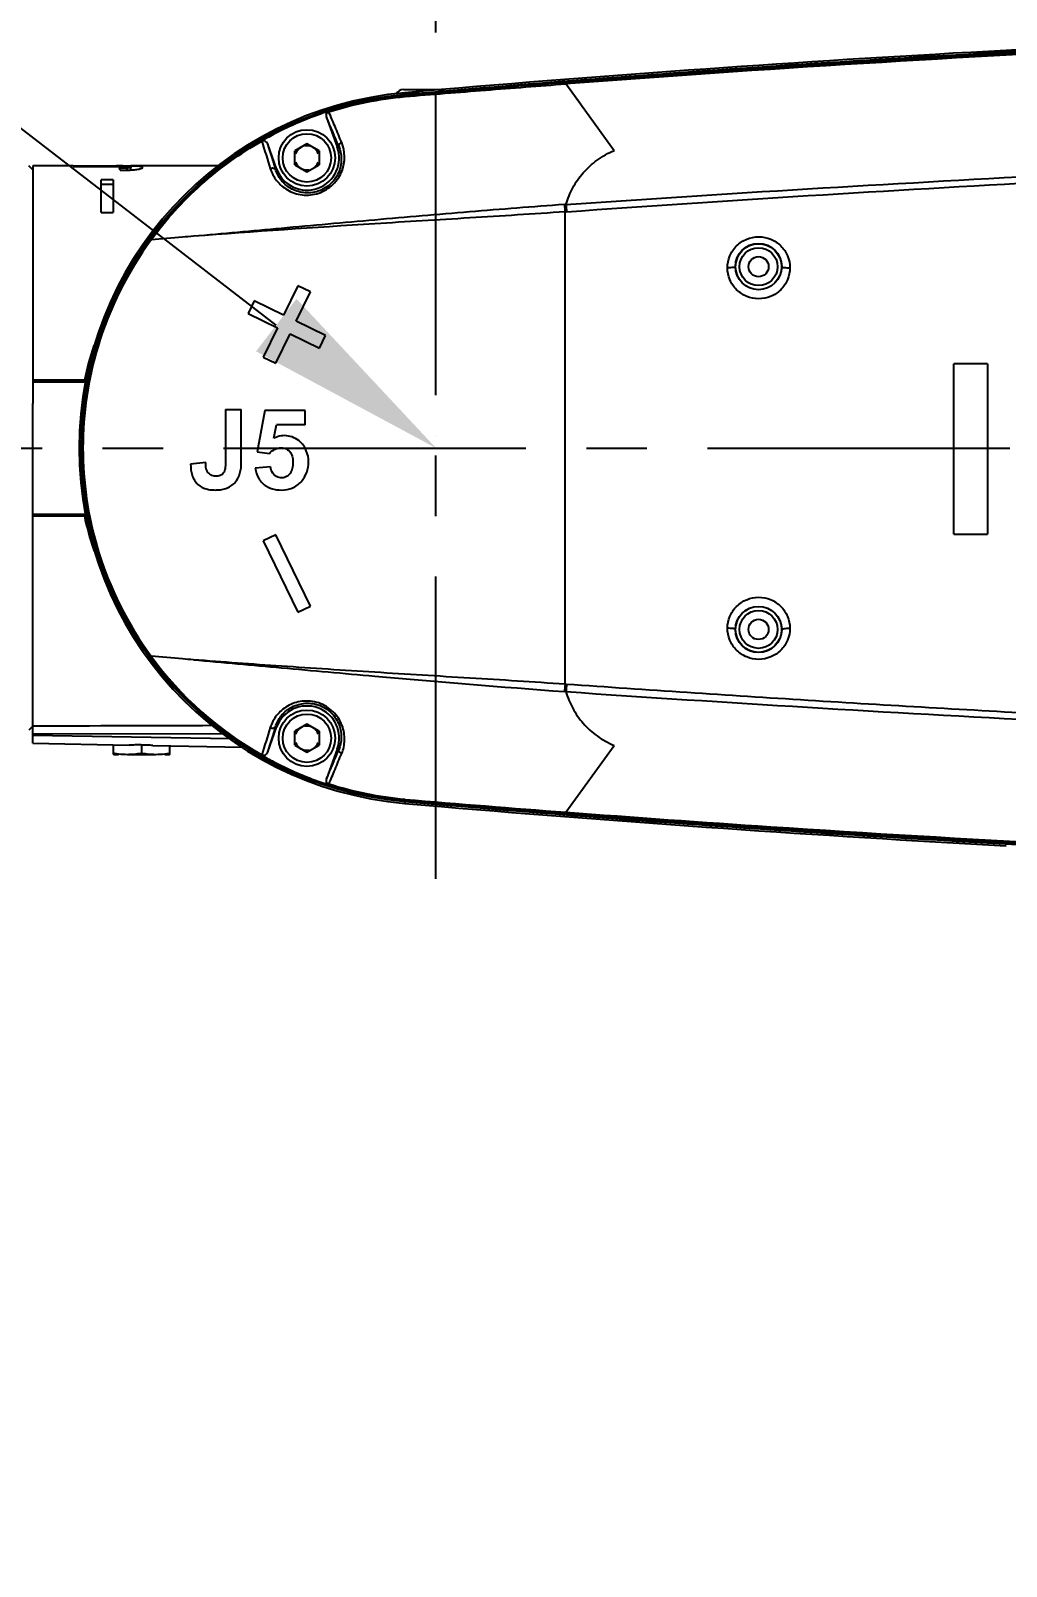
# Model space of a CAD drawing. Header units: millimetres. Extents: x 5828 to 6704, y 123 to 421.
# Drawn here: x 6548.64 to 6554.69, y 358.02 to 367.54 of the extents above; entities that cross this region are included whole.
import ezdxf
from ezdxf import colors
from ezdxf.entities.mleader import LeaderData, LeaderLine
from ezdxf.math import Vec2, Vec3

# ---------------------------------------------------------------- set-up
doc = ezdxf.new("R2010")
doc.units = ezdxf.units.MM
doc.linetypes.add('CENTER', pattern=[0.6, 0.375, -0.075, 0.075, -0.075])
for name, color, linetype in [('中心线', 7, 'Continuous'), ('外形图', 7, 'Continuous'), ('多重引线', 7, 'Continuous'), ('尺寸标注', 7, 'Continuous'), ('运动范围', 7, 'Continuous')]:
    doc.layers.add(name, color=color, linetype=linetype)
doc.styles.add('微软雅黑', font='msyh.ttc', dxfattribs={"height": 1.5})
doc.dimstyles.new('尺寸标注_1_20比例', dxfattribs={"dimtxt": 1.5, "dimasz": 1.25, "dimexe": 0.5, "dimexo": 0.4, "dimgap": 0.5, "dimtad": 1, "dimdec": 1, "dimlfac": 20, "dimdsep": 46, "dimtxsty": '微软雅黑', "dimcen": 0.09, "dimadec": 0, "dimazin": 0, "dimtp": 0.01, "dimtm": 0.01, "dimtfac": 1, "dimtdec": 1, "dimtofl": 0, "dimtmove": 0, "dimatfit": 3, "dimfxl": 1, "dimtolj": 1, "dimarcsym": 0})

# ---------------------------------------------------------------- blocks, each defined once
blk = doc.blocks.new('*D807')
at = {"layer": 'Defpoints', "color": 0}
for p in [(6551.1526, 391.6694), (6551.1526, 367.7829), (6547.1526, 364.9526)]:
    blk.add_point(p, dxfattribs=at)
at = {"layer": '尺寸标注', "color": 0, "lineweight": -2}
for p, q in [((6547.1526, 365.3526), (6547.1526, 392.1694)), ((6551.1526, 368.1829), (6551.1526, 392.1694)), ((6548.4026, 391.6694), (6549.9026, 391.6694))]:
    blk.add_line(p, q, dxfattribs=at)
at = {"layer": '尺寸标注', "color": 0}
for points in [[(6548.4026, 391.8777), (6548.4026, 391.461), (6547.1526, 391.6694)], [(6549.9026, 391.461), (6549.9026, 391.8777), (6551.1526, 391.6694)]]:
    blk.add_solid(points, dxfattribs=at)
at = {"layer": '尺寸标注', "color": 0, "insert": (6549.1526, 392.9446), "char_height": 1.5, "attachment_point": 5, "style": '微软雅黑'}
blk.add_mtext('\\A1;80', dxfattribs=at)
blk = doc.blocks.new('*D813')
at = {"layer": 'Defpoints', "color": 0}
for p in [(6512.9227, 388.7802), (6576.9026, 388.7802), (6574.4967, 314.9526)]:
    blk.add_point(p, dxfattribs=at)
at = {"layer": '尺寸标注', "color": 0, "lineweight": -2}
for p, q in [((6576.5026, 388.7802), (6512.4227, 388.7802)), ((6512.9227, 316.2026), (6512.9227, 387.5302)), ((6574.0967, 314.9526), (6512.4227, 314.9526))]:
    blk.add_line(p, q, dxfattribs=at)
at = {"layer": '尺寸标注', "color": 0}
for points in [[(6513.1311, 387.5302), (6512.7144, 387.5302), (6512.9227, 388.7802)], [(6512.7144, 316.2026), (6513.1311, 316.2026), (6512.9227, 314.9526)]]:
    blk.add_solid(points, dxfattribs=at)
at = {"layer": '尺寸标注', "color": 0, "insert": (6511.6437, 357.2687), "char_height": 1.5, "attachment_point": 5, "rotation": 90, "style": '微软雅黑'}
blk.add_mtext('\\A1;1476.6', dxfattribs=at)
blk = doc.blocks.new('*D815')
at = {"layer": 'Defpoints', "color": 0}
for p in [(6576.9026, 388.7802), (6505.2159, 289.3261), (6557.1036, 289.3261)]:
    blk.add_point(p, dxfattribs=at)
at = {"layer": '尺寸标注', "color": 0, "lineweight": -2}
for p, q in [((6576.5026, 388.7802), (6504.7159, 388.7802)), ((6505.2159, 387.5302), (6505.2159, 290.5761)), ((6556.7036, 289.3261), (6504.7159, 289.3261))]:
    blk.add_line(p, q, dxfattribs=at)
at = {"layer": '尺寸标注', "color": 0}
for points in [[(6505.4242, 387.5302), (6505.0076, 387.5302), (6505.2159, 388.7802)], [(6505.0076, 290.5761), (6505.4242, 290.5761), (6505.2159, 289.3261)]]:
    blk.add_solid(points, dxfattribs=at)
at = {"layer": '尺寸标注', "color": 0, "insert": (6503.9368, 339.3991), "char_height": 1.5, "attachment_point": 5, "rotation": 90, "style": '微软雅黑'}
blk.add_mtext('\\A1;1989.1', dxfattribs=at)

msp = doc.modelspace()

# ---------------------------------------------------------------- linework, layer by layer
at = {"layer": '中心线', "linetype": 'CENTER', "ltscale": 5}
for p, q in [((6551.1526, 362.2807), (6551.1526, 367.7829)), ((6546.8355, 364.9526), (6582.3651, 364.9526))]:
    msp.add_line(p, q, dxfattribs=at)
at = {"layer": '外形图', "color": 7, "linetype": 'Continuous'}
for p, q in [((6554.8203, 367.4268), (6554.6882, 367.4194)), ((6554.7284, 367.4216), (6554.6882, 367.4194)), ((6554.6882, 367.4194), (6554.6882, 367.4193)), ((6552.2575, 366.7968), (6551.9581, 367.2116)), ((6552.051, 367.0829), (6551.9581, 367.2116)), ((6550.9517, 367.1776), (6551.2047, 367.1776)), ((6551.1858, 367.1762), (6550.9597, 367.1567)), ((6550.9597, 367.1567), (6550.9608, 367.1451)), ((6550.9608, 367.144), (6550.9613, 367.1386)), ((6551.1517, 367.1733), (6551.1517, 367.1776)), ((6551.1534, 367.1735), (6551.1534, 367.1776)), ((6550.4739, 367.0041), (6550.5405, 366.821)), ((6550.1646, 366.6842), (6550.1091, 366.8369)), ((6550.3526, 366.8392), (6550.2776, 366.7959)), ((6550.4276, 366.7959), (6550.3526, 366.8392)), ((6550.2776, 366.7093), (6550.2776, 366.7959)), ((6550.4276, 366.7959), (6550.4276, 366.7093)), ((6550.5405, 366.821), (6550.5496, 366.8244)), ((6548.6526, 366.6776), (6548.6276, 366.7026)), ((6548.6526, 366.7026), (6548.6526, 365.2293)), ((6548.9031, 366.7026), (6548.6526, 366.7026)), ((6548.9031, 366.6984), (6548.9031, 366.7023)), ((6548.9031, 366.7023), (6549.1705, 366.7023)), ((6548.9031, 366.6984), (6549.1766, 366.6984)), ((6549.1705, 366.6984), (6549.1705, 366.7023)), ((6549.1766, 366.7023), (6549.1705, 366.7023)), ((6549.2382, 366.6763), (6549.2381, 366.6893)), ((6549.2516, 366.702), (6549.2442, 366.7021)), ((6549.2515, 366.6975), (6549.2516, 366.702)), ((6549.8078, 366.7026), (6549.2606, 366.7026)), ((6549.2609, 366.6775), (6549.2606, 366.6941)), ((6550.1573, 366.6816), (6550.1646, 366.6842)), ((6550.2776, 366.7093), (6550.3526, 366.666)), ((6550.3526, 366.666), (6550.4276, 366.7093)), ((6549.0776, 366.4132), (6549.0776, 366.6169)), ((6549.1521, 366.6169), (6549.0776, 366.6169)), ((6549.078, 366.5905), (6549.1516, 366.5905)), ((6549.1521, 366.6169), (6549.1521, 366.4132)), ((6549.0776, 366.4132), (6549.1521, 366.4132)), ((6551.9526, 363.4874), (6551.9526, 366.4182)), ((6550.2965, 365.9588), (6550.2078, 365.7769)), ((6550.2857, 365.7389), (6550.3745, 365.9208)), ((6550.3745, 365.9208), (6550.2965, 365.9588)), ((6550.0258, 365.8656), (6549.9878, 365.7877)), ((6549.9878, 365.7877), (6550.1697, 365.6989)), ((6550.2078, 365.7769), (6550.0258, 365.8656)), ((6550.1697, 365.6989), (6550.081, 365.517)), ((6550.4677, 365.6501), (6550.2857, 365.7389)), ((6550.159, 365.479), (6550.2477, 365.6609)), ((6550.2477, 365.6609), (6550.4297, 365.5722)), ((6550.4297, 365.5722), (6550.4677, 365.6501)), ((6550.081, 365.517), (6550.159, 365.479)), ((6554.3627, 364.4193), (6554.3627, 365.4742)), ((6554.5709, 365.4742), (6554.3627, 365.4742)), ((6554.5709, 365.4742), (6554.5709, 364.4193)), ((6548.9726, 365.3739), (6548.6526, 365.3739)), ((6548.9726, 365.3619), (6548.6526, 365.3619)), ((6548.9726, 365.3619), (6548.9726, 365.3739)), ((6548.6526, 364.676), (6548.6526, 365.2293)), ((6549.8468, 365.1923), (6549.8468, 364.9526)), ((6549.8468, 365.1923), (6549.9457, 365.1923)), ((6549.9457, 364.9526), (6549.9457, 365.1923)), ((6550.0915, 365.1856), (6550.0476, 364.9526)), ((6550.3408, 365.1856), (6550.0915, 365.1856)), ((6550.3408, 365.0974), (6550.3408, 365.1856)), ((6550.1483, 365.0139), (6550.163, 365.0974)), ((6550.3408, 365.0974), (6550.163, 365.0974)), ((6549.8468, 364.9526), (6549.8468, 364.8748)), ((6549.9457, 364.8811), (6549.9457, 364.9526)), ((6550.0476, 364.9526), (6550.0433, 364.9298)), ((6550.0433, 364.9298), (6550.1198, 364.9187)), ((6550.3596, 364.9019), (6550.3418, 364.9526)), ((6549.7247, 364.8634), (6549.6312, 364.8526)), ((6549.8473, 364.8748), (6549.8468, 364.8748)), ((6550.1258, 364.8369), (6550.0319, 364.8271)), ((6548.6526, 363.1209), (6548.6526, 364.676)), ((6548.6526, 364.5434), (6548.9726, 364.5434)), ((6548.6526, 364.5313), (6548.9726, 364.5313)), ((6548.9726, 364.5313), (6548.9726, 364.5434)), ((6550.159, 364.4141), (6550.081, 364.3761)), ((6550.081, 364.3761), (6550.2965, 363.9342)), ((6550.3745, 363.9722), (6550.159, 364.4141)), ((6554.3627, 364.4193), (6554.5709, 364.4193)), ((6550.2965, 363.9342), (6550.3745, 363.9722)), ((6548.6526, 363.2276), (6548.6276, 363.2026)), ((6550.1091, 363.0684), (6550.1646, 363.221)), ((6550.1646, 363.221), (6550.1573, 363.2237)), ((6550.3526, 363.2392), (6550.2776, 363.1959)), ((6550.4276, 363.1959), (6550.3526, 363.2392)), ((6548.6526, 363.1789), (6549.8346, 363.1825)), ((6549.8758, 363.1486), (6548.6526, 363.17)), ((6548.6526, 363.1209), (6549.2498, 363.1104)), ((6550.2776, 363.1093), (6550.2776, 363.1959)), ((6550.4276, 363.1959), (6550.4276, 363.1093)), ((6549.1526, 363.0533), (6549.1526, 363.1121)), ((6549.1552, 363.0526), (6549.184, 363.0526)), ((6549.2401, 363.0526), (6549.4151, 363.0526)), ((6549.3266, 363.0597), (6549.3276, 363.0599)), ((6549.3266, 363.0598), (6549.3276, 363.0599)), ((6549.3276, 363.1103), (6549.3276, 363.0599)), ((6549.3276, 363.0599), (6549.3285, 363.0598)), ((6549.3276, 363.0599), (6549.3285, 363.0597)), ((6549.3981, 363.1078), (6549.9542, 363.0981)), ((6549.4712, 363.0526), (6549.5, 363.0526)), ((6549.5026, 363.0533), (6549.5026, 363.106)), ((6550.2776, 363.1093), (6550.3526, 363.066)), ((6550.3526, 363.066), (6550.4276, 363.1093)), ((6550.5405, 363.0842), (6550.4739, 362.9012)), ((6550.5496, 363.0809), (6550.5405, 363.0842)), ((6551.9581, 362.6937), (6552.2575, 363.1084)), ((6550.9597, 362.7485), (6550.9608, 362.7602)), ((6550.9597, 362.7486), (6551.1858, 362.729)), ((6550.9608, 362.7613), (6550.9613, 362.7666))]:
    msp.add_line(p, q, dxfattribs=at)
for centre, radius in [((6550.3526, 366.7526), 0.175), ((6550.3526, 366.7526), 0.15), ((6553.1525, 366.0782), 0.1436), ((6553.1526, 366.0776), 0.1426), ((6553.1526, 366.0776), 0.1176), ((6553.1526, 366.0776), 0.0625), ((6553.1525, 363.8271), 0.1436), ((6553.1526, 363.8276), 0.1426), ((6553.1526, 363.8276), 0.1176), ((6553.1526, 363.8276), 0.0625), ((6550.3526, 363.1526), 0.175), ((6550.3526, 363.1526), 0.15)]:
    msp.add_circle(centre, radius, dxfattribs=at)
for centre, radius, start, end in [((6561.7684, 238.0194), 129.5726, 92.165395, 94.342328), ((6562.1927, 229.8461), 137.7662, 92.213274, 93.219435), ((6560.8231, 253.7014), 113.8833, 93.088043, 94.854419), ((6560.4857, 258.0045), 109.5554, 93.822856, 94.987701), ((6561.3114, 245.9104), 121.6777, 93.229906, 93.831079), ((6560.1031, 261.4731), 106.0603, 94.404589, 94.944699), ((6551.1526, 364.9526), 2.2125, 95, 265), ((6551.1526, 364.9526), 2.2008, 95, 265), ((6551.1526, 364.9526), 2.1998, 95, 265), ((6551.1502, 364.9547), 2.1921, 94.94319, 109.29146), ((6550.9517, 367.1276), 0.05, 89.99941, 156.71436), ((6551.1856, 364.9021), 2.2508, 109.44579, 117.12852), ((6551.1481, 364.9608), 2.1856, 109.29349, 113.89277), ((6551.1853, 364.9045), 2.2484, 108.08046, 109.45768), ((6550.628, 367.0807), 0.1463, 195.44648, 196.006), ((6550.7721, 367.122), 0.2961, 196.00903, 196.52214), ((6551.151, 364.9547), 2.1924, 113.89537, 116.95117), ((6539.4608, 362.2589), 11.9919, 22.37792, 23.30991), ((6551.1507, 364.9547), 2.1923, 116.9463, 143.83566), ((6551.154, 364.965), 2.1804, 117.14362, 119.75578), ((6550.082, 366.8402), 0.0205, 65.53549, 119.76122), ((6550.4634, 367.075), 0.4477, 209.01944, 209.2607), ((6561.7186, 370.3745), 12.1656, 196.81001, 197.64625), ((6561.8582, 370.3988), 12.2772, 196.86557, 197.3615), ((6564.0953, 371.0979), 14.621, 197.3602, 197.58114), ((6550.3526, 366.7526), 0.2, 200, 20), ((6550.3526, 366.7526), 0.075, 120, 160.00237), ((6550.3526, 366.7526), 0.075, 19.99763, 100.00237), ((6549.1848, 356.7783), 9.924, 89.65694, 90.04741), ((6549.2311, 364.2275), 2.4746, 89.15371, 89.52589), ((6550.3526, 366.7526), 0.075, 199.99763, 280.00237), ((6550.3526, 366.7526), 0.075, 300, 340.00237), ((6560.314, 366.978), 8.3802, 183.52315, 183.83264), ((6562.7152, 367.2819), 10.7881, 184.35019, 184.5905), ((6551.1525, 364.9533), 2.1945, 143.83334, 163.24261), ((6551.1603, 364.9473), 2.1973, 143.82513, 163.15434), ((6550.9488, 364.9462), 2.022, 161.3497, 161.48733), ((6551.1548, 364.9527), 2.1969, 163.24183, 196.75828), ((6551.1429, 364.9525), 2.1791, 163.15249, 179.99662), ((6550.9421, 364.9483), 2.015, 161.48501, 167.80541), ((6551.1452, 364.9531), 2.1814, 180.01184, 196.53733), ((6550.9385, 364.956), 2.0112, 192.18928, 198.26616), ((6550.949, 364.9591), 2.0222, 198.25802, 198.64839), ((6551.1524, 364.9519), 2.1944, 196.75687, 216.16701), ((6551.1484, 364.9539), 2.1846, 196.53339, 196.8226), ((6551.1619, 364.9588), 2.1991, 196.84297, 216.16749), ((6551.1507, 364.9505), 2.1922, 216.16404, 243.05213), ((6551.1507, 364.9483), 2.1838, 216.12084, 240.42519), ((6560.3151, 362.9271), 8.3813, 176.16717, 176.47661), ((6561.0366, 362.8808), 9.0951, 176.18006, 176.4654), ((6550.3526, 363.1526), 0.2, 340, 160), ((6561.9036, 359.4733), 12.3594, 162.35987, 163.18301), ((6563.7343, 358.9202), 14.2428, 162.4129, 162.63982), ((6550.3526, 363.1526), 0.075, 120, 160.00237), ((6550.3526, 363.1526), 0.075, 19.99763, 100.00237), ((6561.4231, 359.6402), 11.822, 162.62783, 163.14296), ((6550.3526, 363.1526), 0.075, 199.99763, 280.00237), ((6550.3526, 363.1526), 0.075, 300, 340.00237), ((6549.2634, 363.7746), 0.7233, 261.18848, 262.06418), ((6549.2641, 363.7829), 0.7316, 262.09733, 262.5283), ((6549.2528, 363.694), 0.642, 262.49758, 263.87913), ((6549.4023, 363.6947), 0.6426, 276.12247, 277.50257), ((6549.3941, 363.7594), 0.7078, 277.4782, 278.5233), ((6549.3805, 363.8489), 0.7984, 278.53374, 278.79539), ((6550.3915, 362.8704), 0.3653, 150.71389, 151.00971), ((6550.082, 363.0651), 0.0205, 240.23902, 294.47302), ((6551.1598, 364.9502), 2.1919, 240.24215, 242.83868), ((6539.0035, 367.8391), 12.4881, 336.70861, 337.60356), ((6551.1511, 364.9508), 2.1926, 243.04708, 246.12291), ((6551.1809, 364.9927), 2.2394, 242.85622, 250.64981), ((6551.1481, 364.9442), 2.1854, 246.12537, 250.7559), ((6551.1502, 364.9507), 2.1922, 250.75817, 265.05632), ((6551.1906, 365.0193), 2.2677, 250.63873, 251.92003), ((6550.6313, 362.8237), 0.1496, 163.96965, 164.55174), ((6550.7756, 362.7822), 0.2998, 163.48026, 163.97257), ((6560.49, 471.9535), 109.6083, 265.012487, 266.185636), ((6561.7516, 492.9292), 130.6032, 265.260905, 265.699541), ((6560.14, 468.8838), 106.5134, 265.05645, 265.594262), ((6561.0295, 479.1801), 116.8666, 265.168242, 266.889555), ((6561.7657, 491.8374), 129.5241, 265.657264, 267.835012), ((6561.3151, 484.0582), 121.7411, 266.177116, 266.76977), ((6562.1926, 500.0569), 137.7638, 266.780357, 267.786732)]:
    msp.add_arc(centre, radius, start, end, dxfattribs=at)
for points, knots in [([(6556.8723, 367.5084), (6556.3789, 367.4892), (6554.4065, 367.4027), (6552.4358, 367.2731), (6550.9608, 367.144)], [0, 0, 0, 0, 0.25007, 1, 1, 1, 1]), ([(6556.873, 367.4909), (6556.4649, 367.475), (6554.8254, 367.4045), (6553.1871, 367.3057), (6551.9581, 367.211)], [0, 0, 0, 0, 0.248849, 1, 1, 1, 1]), ([(6550.9613, 367.1328), (6551.0443, 367.1405), (6551.2105, 367.1528), (6551.4596, 367.1731), (6551.7088, 367.1924), (6551.875, 367.2052), (6551.9581, 367.2116)], [0, 0, 0, 0, 0.24999, 0.499984, 0.74999, 1, 1, 1, 1]), ([(6551.9581, 367.2116), (6551.958, 367.2136), (6551.9581, 367.2164), (6551.9575, 367.2194), (6551.9578, 367.2201)], [0, 0, 0, 0, 0.712107, 1, 1, 1, 1]), ([(6550.4882, 367.0378), (6550.565, 367.0619), (6550.7212, 367.1033), (6550.8811, 367.1251), (6550.9613, 367.1328)], [0, 0, 0, 0, 0.500019, 1, 1, 1, 1]), ([(6550.9613, 367.1328), (6550.9613, 367.1342), (6550.9614, 367.136), (6550.961, 367.1382), (6550.9613, 367.1386)], [0, 0, 0, 0, 0.709632, 1, 1, 1, 1]), ([(6550.4715, 367.023), (6550.4722, 367.0245), (6550.476, 367.031), (6550.4826, 367.0357), (6550.4882, 367.0378)], [0, 0, 0, 0, 0.213234, 1, 1, 1, 1]), ([(6550.568, 366.8477), (6550.5536, 366.8804), (6550.5289, 366.9446), (6550.5008, 367.0073), (6550.4882, 367.0378)], [0, 0, 0, 0, 0.519826, 1, 1, 1, 1]), ([(6549.3867, 366.2443), (6549.4774, 366.3688), (6549.6863, 366.5989), (6549.9387, 366.7803), (6550.0728, 366.8562)], [0, 0, 0, 0, 0.499976, 1, 1, 1, 1]), ([(6550.1254, 366.6866), (6550.1293, 366.6732), (6550.1405, 366.6471), (6550.1722, 366.5987), (6550.2305, 366.5473), (6550.3241, 366.516), (6550.4286, 366.5266), (6550.5194, 366.5827), (6550.5911, 366.6909), (6550.5909, 366.7942), (6550.568, 366.8477)], [0, 0, 0, 0, 0.055527, 0.112186, 0.23004, 0.357544, 0.494729, 0.634841, 0.768111, 1, 1, 1, 1]), ([(6550.568, 366.8477), (6550.5623, 366.8455), (6550.553, 366.84), (6550.5484, 366.8286), (6550.5496, 366.8244)], [0, 0, 0, 0, 0.574012, 1, 1, 1, 1]), ([(6551.9581, 366.4636), (6552.9568, 366.5322), (6554.4558, 366.6228), (6556.2056, 366.7071), (6557.2057, 366.7487), (6558.206, 366.7873), (6559.2064, 366.8186), (6560.2069, 366.843), (6560.9571, 366.8577), (6561.7069, 366.8703), (6562.4562, 366.8806), (6563.2048, 366.8864), (6563.7035, 366.8871), (6563.9526, 366.8872)], [0, 0, 0, 0, 0.250173, 0.375261, 0.437803, 0.500343, 0.625414, 0.68794, 0.750449, 0.81293, 0.875366, 0.937734, 1, 1, 1, 1]), ([(6551.9617, 366.4184), (6552.9599, 366.4892), (6554.9575, 366.6138), (6557.4566, 366.7289), (6559.4568, 366.7933), (6560.7069, 366.8209), (6561.7067, 366.8351), (6562.7052, 366.8436), (6563.4538, 366.8397), (6563.9526, 366.8332)], [0, 0, 0, 0, 0.250154, 0.500301, 0.625362, 0.750387, 0.812868, 0.87531, 1, 1, 1, 1]), ([(6550.5496, 366.8244), (6550.5593, 366.8013), (6550.5706, 366.7489), (6550.5567, 366.666), (6550.5068, 366.5896), (6550.4256, 366.5398), (6550.3324, 366.5304), (6550.2494, 366.5586), (6550.1886, 366.612), (6550.1646, 366.6581), (6550.1573, 366.6816)], [0, 0, 0, 0, 0.112063, 0.233763, 0.367168, 0.508117, 0.645835, 0.773012, 0.88982, 1, 1, 1, 1]), ([(6551.9585, 366.4637), (6551.9697, 366.499), (6551.997, 366.5694), (6552.0629, 366.6637), (6552.1502, 366.7424), (6552.2195, 366.7834), (6552.2575, 366.7968)], [0, 0, 0, 0, 0.240952, 0.486137, 0.7386, 1, 1, 1, 1]), ([(6549.1766, 366.6984), (6549.1881, 366.6984), (6549.2106, 366.6983), (6549.2331, 366.6982), (6549.2441, 366.6976)], [0, 0, 0, 0, 0.513111, 1, 1, 1, 1]), ([(6549.2381, 366.6893), (6549.2297, 366.6887), (6549.2125, 366.6882), (6549.1954, 366.688), (6549.1866, 366.688)], [0, 0, 0, 0, 0.487763, 1, 1, 1, 1]), ([(6549.1866, 366.688), (6549.1873, 366.6871), (6549.1906, 366.6831), (6549.1935, 366.6789), (6549.1956, 366.6756)], [0, 0, 0, 0, 0.23169, 1, 1, 1, 1]), ([(6549.1956, 366.6756), (6549.2008, 366.6756), (6549.2215, 366.6757), (6549.2422, 366.6763), (6549.2576, 366.6772)], [0, 0, 0, 0, 0.253924, 1, 1, 1, 1]), ([(6549.2606, 366.6941), (6549.2606, 366.6935), (6549.2585, 366.6921), (6549.2543, 366.6913), (6549.247, 366.69), (6549.2414, 366.6896), (6549.2381, 366.6893)], [0, 0, 0, 0, 0.07505, 0.261581, 0.578281, 1, 1, 1, 1]), ([(6549.2441, 366.6976), (6549.2485, 366.6973), (6549.2538, 366.6968), (6549.2595, 366.6957), (6549.2606, 366.6945), (6549.2606, 366.6941)], [0, 0, 0, 0, 0.763619, 0.926344, 1, 1, 1, 1]), ([(6549.2576, 366.6772), (6549.2689, 366.6779), (6549.2848, 366.6792), (6549.3044, 366.6821), (6549.3154, 366.6843), (6549.3238, 366.6867), (6549.3296, 366.6891), (6549.3336, 366.6919), (6549.3336, 366.6938)], [0, 0, 0, 0, 0.427038, 0.603908, 0.747014, 0.854395, 0.928118, 1, 1, 1, 1]), ([(6549.3336, 366.6938), (6549.3336, 366.6944), (6549.3328, 366.696), (6549.3299, 366.6975), (6549.3252, 366.6987), (6549.3182, 366.6997), (6549.3088, 366.7005), (6549.2916, 366.7014), (6549.2776, 366.7017), (6549.2676, 366.7019)], [0, 0, 0, 0, 0.028024, 0.070255, 0.139717, 0.242877, 0.382674, 0.558298, 1, 1, 1, 1]), ([(6550.1254, 366.6866), (6550.1315, 366.6892), (6550.143, 366.6918), (6550.1553, 366.686), (6550.1573, 366.6816)], [0, 0, 0, 0, 0.575155, 1, 1, 1, 1]), ([(6551.9497, 366.4631), (6551.753, 366.4493), (6551.3606, 366.4183), (6550.7757, 366.3678), (6550.2055, 366.3165), (6549.8311, 366.2817), (6549.6491, 366.2662)], [0, 0, 0, 0, 0.256082, 0.51146, 0.762726, 1, 1, 1, 1]), ([(6551.9497, 366.463), (6551.9511, 366.4632), (6551.9539, 366.4635), (6551.9568, 366.4633), (6551.9582, 366.4636)], [0, 0, 0, 0, 0.499825, 1, 1, 1, 1]), ([(6551.9526, 366.4179), (6551.8541, 366.4114), (6551.6573, 366.3982), (6551.3621, 366.3798), (6551.0674, 366.3621), (6550.4963, 366.3264), (6550.0235, 366.2957), (6549.649, 366.2662)], [0, 0, 0, 0, 0.128193, 0.256345, 0.384328, 0.511855, 1, 1, 1, 1]), ([(6551.9617, 366.4185), (6551.9602, 366.4181), (6551.9571, 366.4184), (6551.9541, 366.418), (6551.9526, 366.4179)], [0, 0, 0, 0, 0.50024, 1, 1, 1, 1]), ([(6549.6491, 366.2662), (6549.6264, 366.2643), (6549.539, 366.2571), (6549.4515, 366.2497), (6549.3867, 366.2443)], [0, 0, 0, 0, 0.259169, 1, 1, 1, 1]), ([(6552.9599, 366.0705), (6552.9599, 366.0955), (6552.9698, 366.1462), (6553.0129, 366.2104), (6553.0774, 366.2534), (6553.1537, 366.2684), (6553.2298, 366.2532), (6553.2942, 366.2102), (6553.3371, 366.1461), (6553.347, 366.0955), (6553.347, 366.0705)], [0, 0, 0, 0, 0.1245, 0.24929, 0.374686, 0.500421, 0.62602, 0.751079, 0.875602, 1, 1, 1, 1]), ([(6549.3866, 366.2443), (6549.3859, 366.2448), (6549.3839, 366.2462), (6549.3821, 366.2477), (6549.3809, 366.2484)], [0, 0, 0, 0, 0.40474, 1, 1, 1, 1]), ([(6553.0089, 366.0776), (6553.0087, 366.0761), (6553.0023, 366.0741), (6552.9931, 366.0723), (6552.9775, 366.0709), (6552.9661, 366.0705), (6552.9599, 366.0705)], [0, 0, 0, 0, 0.095175, 0.312029, 0.628222, 1, 1, 1, 1]), ([(6553.347, 366.0705), (6553.3469, 366.0455), (6553.3368, 365.995), (6553.2936, 365.9312), (6553.2292, 365.8885), (6553.1533, 365.8736), (6553.0774, 365.8886), (6553.0131, 365.9314), (6552.9702, 365.9951), (6552.96, 366.0456), (6552.9599, 366.0705)], [0, 0, 0, 0, 0.12447, 0.249368, 0.374756, 0.500326, 0.625805, 0.750947, 0.875629, 1, 1, 1, 1]), ([(6553.2961, 366.0776), (6553.2962, 366.077), (6553.2977, 366.0758), (6553.3027, 366.074), (6553.3131, 366.0721), (6553.3287, 366.0708), (6553.3406, 366.0705), (6553.347, 366.0705)], [0, 0, 0, 0, 0.034417, 0.097543, 0.315311, 0.631486, 1, 1, 1, 1]), ([(6550.3189, 364.9838), (6550.2978, 365.0059), (6550.2539, 365.0294), (6550.1918, 365.0308), (6550.162, 365.0208), (6550.1483, 365.0139)], [0, 0, 0, 0, 0.498137, 0.748983, 1, 1, 1, 1]), ([(6550.1198, 364.9187), (6550.1271, 364.9268), (6550.1433, 364.9415), (6550.1637, 364.9504), (6550.1743, 364.9526)], [0, 0, 0, 0, 0.501433, 1, 1, 1, 1]), ([(6550.21, 364.9526), (6550.2208, 364.9502), (6550.2417, 364.9394), (6550.2606, 364.91), (6550.2665, 364.8763), (6550.2658, 364.8424), (6550.258, 364.8092), (6550.2383, 364.7804), (6550.2066, 364.7659), (6550.1834, 364.768), (6550.173, 364.7717)], [0, 0, 0, 0, 0.124354, 0.249266, 0.375678, 0.501645, 0.627733, 0.752421, 0.876199, 1, 1, 1, 1]), ([(6549.6312, 364.8526), (6549.6312, 364.8297), (6549.6354, 364.795), (6549.6537, 364.7528), (6549.6822, 364.7177), (6549.7241, 364.6976), (6549.7676, 364.6921), (6549.8113, 364.692), (6549.8555, 364.7008), (6549.8934, 364.7245), (6549.924, 364.7578), (6549.9462, 364.8123), (6549.9457, 364.8582), (6549.9457, 364.8811)], [0, 0, 0, 0, 0.127937, 0.191729, 0.254707, 0.377154, 0.43825, 0.499367, 0.621469, 0.68329, 0.745775, 0.871908, 1, 1, 1, 1]), ([(6549.8468, 364.8748), (6549.8468, 364.864), (6549.8476, 364.8428), (6549.845, 364.8156), (6549.8347, 364.7967), (6549.8227, 364.7863), (6549.8086, 364.7797), (6549.7883, 364.7755), (6549.7621, 364.7808), (6549.7404, 364.7968), (6549.7299, 364.8154), (6549.7251, 364.8365), (6549.7251, 364.8526), (6549.7247, 364.8634)], [0, 0, 0, 0, 0.127638, 0.254369, 0.317048, 0.378766, 0.439945, 0.500803, 0.622011, 0.745432, 0.808627, 0.872377, 1, 1, 1, 1]), ([(6550.0319, 364.8271), (6550.0348, 364.8048), (6550.0462, 364.7718), (6550.0736, 364.7357), (6550.109, 364.7077), (6550.1635, 364.6905), (6550.2199, 364.6918), (6550.2629, 364.704), (6550.3022, 364.7259), (6550.3403, 364.7692), (6550.3634, 364.8337), (6550.3636, 364.8798), (6550.3596, 364.9019)], [0, 0, 0, 0, 0.125768, 0.188694, 0.251357, 0.375384, 0.499344, 0.561605, 0.623862, 0.748542, 0.874067, 1, 1, 1, 1]), ([(6550.173, 364.7717), (6550.1599, 364.7764), (6550.1364, 364.7952), (6550.1276, 364.8229), (6550.1258, 364.8369)], [0, 0, 0, 0, 0.49701, 1, 1, 1, 1]), ([(6552.9599, 363.8348), (6552.96, 363.8597), (6552.9701, 363.9102), (6553.0131, 363.9739), (6553.0773, 364.0166), (6553.1532, 364.0317), (6553.2292, 364.0168), (6553.2936, 363.9741), (6553.3367, 363.9103), (6553.3469, 363.8597), (6553.347, 363.8348)], [0, 0, 0, 0, 0.124346, 0.248962, 0.374081, 0.499542, 0.625132, 0.750545, 0.875506, 1, 1, 1, 1]), ([(6553.0089, 363.8276), (6553.0087, 363.8292), (6553.0023, 363.8312), (6552.9931, 363.833), (6552.9775, 363.8344), (6552.9661, 363.8348), (6552.9599, 363.8348)], [0, 0, 0, 0, 0.095172, 0.312023, 0.628217, 1, 1, 1, 1]), ([(6553.347, 363.8348), (6553.347, 363.8098), (6553.3372, 363.7592), (6553.2942, 363.6951), (6553.2299, 363.6521), (6553.1538, 363.6368), (6553.0775, 363.6519), (6553.0129, 363.6949), (6552.9698, 363.759), (6552.9599, 363.8097), (6552.9599, 363.8348)], [0, 0, 0, 0, 0.124371, 0.248827, 0.373866, 0.49945, 0.625203, 0.750617, 0.875474, 1, 1, 1, 1]), ([(6553.2961, 363.8276), (6553.2962, 363.8282), (6553.2977, 363.8295), (6553.3027, 363.8313), (6553.3131, 363.8331), (6553.3287, 363.8345), (6553.3406, 363.8348), (6553.347, 363.8348)], [0, 0, 0, 0, 0.034419, 0.097546, 0.315316, 0.631491, 1, 1, 1, 1]), ([(6549.3866, 363.661), (6549.3859, 363.6604), (6549.3839, 363.6591), (6549.3821, 363.6576), (6549.3809, 363.6569)], [0, 0, 0, 0, 0.40474, 1, 1, 1, 1]), ([(6549.6491, 363.639), (6549.6264, 363.6409), (6549.539, 363.6482), (6549.4515, 363.6555), (6549.3866, 363.661)], [0, 0, 0, 0, 0.259161, 1, 1, 1, 1]), ([(6549.6491, 363.639), (6549.8311, 363.6233), (6550.2056, 363.5889), (6550.9721, 363.5198), (6551.557, 363.4702), (6551.9497, 363.4422)], [0, 0, 0, 0, 0.237337, 0.488587, 1, 1, 1, 1]), ([(6551.9526, 363.4874), (6551.7558, 363.5013), (6551.3627, 363.5252), (6550.7766, 363.5611), (6550.2056, 363.5979), (6549.8309, 363.6248), (6549.6491, 363.639)], [0, 0, 0, 0, 0.256346, 0.511852, 0.76301, 1, 1, 1, 1]), ([(6551.9588, 363.4416), (6551.9573, 363.442), (6551.9542, 363.4417), (6551.9512, 363.4421), (6551.9497, 363.4422)], [0, 0, 0, 0, 0.50042, 1, 1, 1, 1]), ([(6551.9526, 363.4874), (6551.9541, 363.4873), (6551.9571, 363.4869), (6551.9602, 363.4872), (6551.9617, 363.4868)], [0, 0, 0, 0, 0.499761, 1, 1, 1, 1]), ([(6551.9585, 363.4416), (6552.9572, 363.3731), (6554.456, 363.2824), (6556.2058, 363.1982), (6557.2059, 363.1566), (6558.2061, 363.118), (6559.2065, 363.0867), (6560.207, 363.0622), (6560.9572, 363.0475), (6561.707, 363.0349), (6562.7054, 363.0213), (6563.454, 363.0181), (6563.9527, 363.0181)], [0, 0, 0, 0, 0.250173, 0.375261, 0.437804, 0.500344, 0.625415, 0.687941, 0.75045, 0.812931, 0.875366, 1, 1, 1, 1]), ([(6551.9585, 363.4416), (6551.9687, 363.4059), (6551.9972, 363.3359), (6552.063, 363.2419), (6552.1497, 363.1619), (6552.2201, 363.1235), (6552.2575, 363.1084)], [0, 0, 0, 0, 0.240804, 0.486045, 0.738538, 1, 1, 1, 1]), ([(6563.9526, 363.0721), (6563.828, 363.0702), (6563.5788, 363.0677), (6563.2048, 363.0653), (6562.8306, 363.064), (6562.3312, 363.0648), (6561.7067, 363.0702), (6560.957, 363.0809), (6560.207, 363.0952), (6559.2069, 363.1201), (6558.2068, 363.152), (6557.2069, 363.1916), (6556.2072, 363.2348), (6554.9578, 363.2976), (6553.4593, 363.3849), (6552.4608, 363.4517), (6551.9617, 363.4868)], [0, 0, 0, 0, 0.03114, 0.062304, 0.093489, 0.12469, 0.187132, 0.249612, 0.312117, 0.374637, 0.499698, 0.562232, 0.624769, 0.749846, 0.874925, 1, 1, 1, 1]), ([(6550.568, 363.0576), (6550.5741, 363.0702), (6550.5821, 363.0981), (6550.5867, 363.1417), (6550.5841, 363.1874), (6550.567, 363.2498), (6550.5195, 363.3229), (6550.4286, 363.3786), (6550.3242, 363.3893), (6550.2305, 363.3579), (6550.1617, 363.2975), (6550.1336, 363.2455), (6550.1254, 363.2187)], [0, 0, 0, 0, 0.055737, 0.113593, 0.173427, 0.236022, 0.368658, 0.50809, 0.644617, 0.771524, 0.888805, 1, 1, 1, 1]), ([(6550.1573, 363.2237), (6550.1646, 363.2472), (6550.1886, 363.2933), (6550.2494, 363.3467), (6550.3324, 363.3749), (6550.4256, 363.3655), (6550.5068, 363.3157), (6550.5567, 363.2393), (6550.5706, 363.1564), (6550.5593, 363.104), (6550.5496, 363.0809)], [0, 0, 0, 0, 0.110179, 0.226967, 0.354124, 0.491868, 0.632783, 0.766192, 0.887924, 1, 1, 1, 1]), ([(6550.1254, 363.2187), (6550.1315, 363.2161), (6550.143, 363.2135), (6550.1553, 363.2193), (6550.1573, 363.2237)], [0, 0, 0, 0, 0.575344, 1, 1, 1, 1]), ([(6549.1526, 363.0533), (6549.1529, 363.0532), (6549.1534, 363.0528), (6549.154, 363.053), (6549.1543, 363.053)], [0, 0, 0, 0, 0.500699, 1, 1, 1, 1]), ([(6549.1552, 363.0526), (6549.1549, 363.0527), (6549.1544, 363.0531), (6549.1537, 363.0529), (6549.1534, 363.053)], [0, 0, 0, 0, 0.500697, 1, 1, 1, 1]), ([(6549.3981, 363.1078), (6549.3859, 363.1081), (6549.3611, 363.1095), (6549.3238, 363.111), (6549.2865, 363.1108), (6549.2619, 363.1102), (6549.2498, 363.1104)], [0, 0, 0, 0, 0.247465, 0.501451, 0.754707, 1, 1, 1, 1]), ([(6549.5008, 363.053), (6549.5011, 363.053), (6549.5018, 363.0528), (6549.5023, 363.0532), (6549.5026, 363.0533)], [0, 0, 0, 0, 0.499301, 1, 1, 1, 1]), ([(6550.4882, 362.8674), (6550.4948, 362.8822), (6550.5075, 362.9127), (6550.5274, 362.9591), (6550.5471, 363.0078), (6550.5604, 363.041), (6550.568, 363.0576)], [0, 0, 0, 0, 0.235233, 0.480154, 0.735087, 1, 1, 1, 1]), ([(6550.568, 363.0576), (6550.5624, 363.0597), (6550.5531, 363.0652), (6550.5483, 363.0766), (6550.5496, 363.0809)], [0, 0, 0, 0, 0.566699, 1, 1, 1, 1]), ([(6550.4882, 362.8674), (6550.4861, 362.8682), (6550.4794, 362.8716), (6550.4737, 362.8774), (6550.4716, 362.8822)], [0, 0, 0, 0, 0.294942, 1, 1, 1, 1]), ([(6550.9613, 362.7725), (6550.8811, 362.7802), (6550.7212, 362.802), (6550.565, 362.8433), (6550.4882, 362.8674)], [0, 0, 0, 0, 0.499977, 1, 1, 1, 1]), ([(6550.9608, 362.7613), (6551.4525, 362.7182), (6553.4205, 362.5603), (6555.3926, 362.4545), (6556.8723, 362.3969)], [0, 0, 0, 0, 0.249963, 1, 1, 1, 1]), ([(6550.9613, 362.7725), (6550.9613, 362.7711), (6550.9614, 362.7693), (6550.961, 362.7671), (6550.9613, 362.7666)], [0, 0, 0, 0, 0.709632, 1, 1, 1, 1]), ([(6551.9581, 362.6937), (6551.958, 362.6917), (6551.9581, 362.6889), (6551.9575, 362.6859), (6551.9578, 362.6851)], [0, 0, 0, 0, 0.712093, 1, 1, 1, 1]), ([(6551.9581, 362.6943), (6552.3813, 362.6617), (6554.0182, 362.5447), (6555.6573, 362.4618), (6556.873, 362.4144)], [0, 0, 0, 0, 0.258655, 1, 1, 1, 1])]:
    msp.add_open_spline(points, degree=3, knots=knots, dxfattribs=at)
for points in [[(6550.4715, 367.023), (6550.4707, 367.0167), (6550.4717, 367.0101), (6550.4739, 367.0041)], [(6550.4798, 367.0378), (6550.4754, 367.0343), (6550.4722, 367.0286), (6550.4715, 367.023)], [(6550.4875, 367.0419), (6550.4847, 367.041), (6550.482, 367.0396), (6550.4798, 367.0378)], [(6550.0905, 366.8588), (6550.0846, 366.8597), (6550.0783, 366.8586), (6550.0728, 366.8562)], [(6550.1091, 366.8369), (6550.1058, 366.8459), (6550.0992, 366.8548), (6550.0905, 366.8588)], [(6550.1743, 364.9526), (6550.1859, 364.9551), (6550.1984, 364.9553), (6550.21, 364.9526)], [(6550.3418, 364.9526), (6550.3355, 364.9639), (6550.3278, 364.9745), (6550.3189, 364.9838)], [(6549.776, 363.2306), (6549.4015, 363.2295), (6549.0271, 363.2283), (6548.6526, 363.2273)], [(6549.1534, 363.053), (6549.1531, 363.053), (6549.1529, 363.0532), (6549.1526, 363.0533)], [(6549.1843, 363.0557), (6549.2028, 363.0537), (6549.2215, 363.0526), (6549.2401, 363.0526)], [(6549.2401, 363.0526), (6549.269, 363.0526), (6549.298, 363.0554), (6549.3266, 363.0597)], [(6549.3285, 363.0597), (6549.3571, 363.0554), (6549.3861, 363.0526), (6549.4151, 363.0526)], [(6549.4151, 363.0526), (6549.4337, 363.0526), (6549.4523, 363.0537), (6549.4708, 363.0557)], [(6549.5008, 363.053), (6549.5005, 363.0529), (6549.5003, 363.0527), (6549.5, 363.0526)], [(6549.5017, 363.053), (6549.5014, 363.0529), (6549.5011, 363.053), (6549.5008, 363.053)], [(6549.5026, 363.0533), (6549.5023, 363.0532), (6549.502, 363.053), (6549.5017, 363.053)], [(6550.0728, 363.0491), (6550.0783, 363.0466), (6550.0846, 363.0456), (6550.0905, 363.0465)], [(6550.0905, 363.0465), (6550.0992, 363.0504), (6550.1058, 363.0594), (6550.1091, 363.0684)], [(6550.4739, 362.9012), (6550.4717, 362.8953), (6550.4707, 362.8887), (6550.4715, 362.8825)], [(6550.4715, 362.8825), (6550.4723, 362.8768), (6550.4753, 362.8711), (6550.4798, 362.8675)], [(6550.4798, 362.8675), (6550.4819, 362.8658), (6550.4843, 362.8644), (6550.4869, 362.8636)]]:
    msp.add_open_spline(points, degree=3, dxfattribs=at)
at = {"layer": '多重引线'}
msp.add_line((6551.1526, 365.0318), (6551.1526, 365.0318), dxfattribs=at)
at = {"layer": '运动范围', "color": 7, "linetype": 'Continuous'}
msp.add_arc((6576.9026, 334.9526), 53.8276, 350, 225, dxfattribs=at)

# ---------------------------------------------------------------- dimensions: what is measured, and where the dimension line sits
at = {"layer": '尺寸标注'}
dim = msp.add_linear_dim(base=(6551.1526, 391.6694), p1=(6547.1526, 364.9526), p2=(6551.1526, 367.7829), dimstyle='尺寸标注_1_20比例', dxfattribs=at)
dim.commit()
dim.dimension.update_dxf_attribs({"geometry": '*D807', "text_midpoint": (6549.1526, 392.9446)})
for base, p1, p2, picture, middle in [((6505.2159, 289.3261), (6576.9026, 388.7802), (6557.1036, 289.3261), '*D815', (6505.2159, 339.3991)), ((6512.9227, 388.7802), (6574.4967, 314.9526), (6576.9026, 388.7802), '*D813', (6512.9227, 357.2687))]:
    dim = msp.add_linear_dim(base=base, p1=p1, p2=p2, angle=90, dimstyle='尺寸标注_1_20比例', dxfattribs=at)
    dim.commit()
    dim.dimension.update_dxf_attribs({"geometry": picture, "text_midpoint": middle, "dimtype": 160})

# ---------------------------------------------------------------- leaders
at = {"layer": '多重引线'}
ml = msp.add_multileader_mtext('Standard', dxfattribs=at)
ml.set_content('\\pxqc;{\\C256;J5-axis \\Protation center }', style='微软雅黑')
ml.set_leader_properties()
ml.build(insert=Vec2(0, 0))
ml.multileader.update_dxf_attribs({"text_left_attachment_type": 5, "text_right_attachment_type": 5, "dogleg_length": 1, "arrow_head_size": 1.25})
ctx = ml.context
ctx.base_point, ctx.char_height, ctx.arrow_head_size, ctx.landing_gap_size, ctx.plane_origin = Vec3(6521.5527, 375.4528), 1.5, 1.25, 0.5, Vec3(6551.1526, 365.0318)
ctx.left_attachment, ctx.right_attachment, ctx.text_align_type = 5, 5, 2
notes = []
notes.append((ctx, [(0, (1, 1, 0), (6537.5223, 375.4528), (-1, 0), 1, [(0, [(6551.1526, 364.9526)], 0, [])])]))
ctx.mtext.insert, ctx.mtext.alignment, ctx.mtext.flow_direction = Vec3(6529.0375, 379.6135), 2, 5
for ctx, leaders in notes:
    for number, flags, end, landing, length, lines in leaders:
        leader = LeaderData()
        leader.index, (leader.has_last_leader_line, leader.has_dogleg_vector, leader.attachment_direction) = number, flags
        leader.last_leader_point, leader.dogleg_vector, leader.dogleg_length = Vec3(end), Vec3(landing), length
        for number, points, colour, breaks in lines:
            line = LeaderLine()
            line.index, line.vertices, line.color, line.breaks = number, Vec3.list(points), colors.encode_raw_color(colour), breaks
            leader.lines.append(line)
        ctx.leaders.append(leader)

doc.saveas('drawing.dxf')
